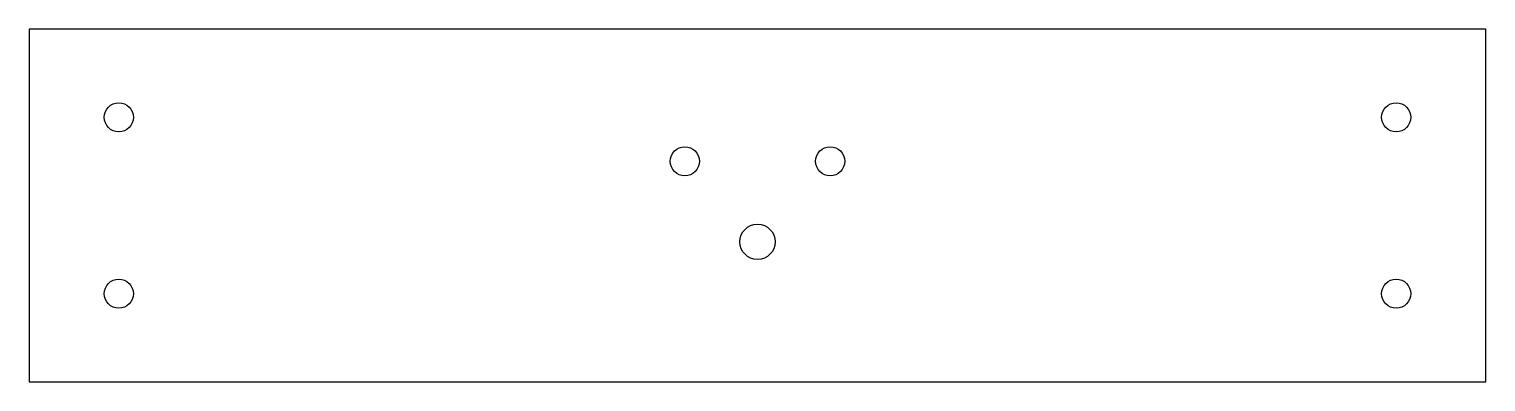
# Model space of a CAD drawing. Extents: x 49 to 462, y -375 to -275.
import ezdxf

# ---------------------------------------------------------------- set-up
doc = ezdxf.new("R2010")
doc.units = 0
doc.layers.add('LAYER_1', color=7, linetype='CONTINUOUS')

msp = doc.modelspace()

# ---------------------------------------------------------------- linework, layer by layer
at = {"layer": 'LAYER_1', "color": 7}
msp.add_lwpolyline([(49.26, -274.99), (49.26, -374.99), (461.96, -374.99), (461.96, -274.99), (49.26, -274.99)], dxfattribs=at)
for points in [[(70.53, -299.99), (70.53, -302.27), (72.38, -304.12), (74.66, -304.12), (76.93, -304.12), (78.78, -302.27), (78.78, -299.99), (78.78, -297.71), (76.93, -295.87), (74.66, -295.87), (72.38, -295.87), (70.53, -297.71), (70.53, -299.99)], [(432.43, -299.99), (432.43, -302.27), (434.28, -304.12), (436.56, -304.12), (438.83, -304.12), (440.68, -302.27), (440.68, -299.99), (440.68, -297.71), (438.83, -295.87), (436.56, -295.87), (434.28, -295.87), (432.43, -297.71), (432.43, -299.99)], [(230.89, -312.46), (230.89, -314.74), (232.74, -316.58), (235.02, -316.58), (237.29, -316.58), (239.14, -314.74), (239.14, -312.46), (239.14, -310.18), (237.29, -308.33), (235.02, -308.33), (232.74, -308.33), (230.89, -310.18), (230.89, -312.46)], [(272.07, -312.46), (272.07, -314.74), (273.92, -316.58), (276.2, -316.58), (278.47, -316.58), (280.32, -314.74), (280.32, -312.46), (280.32, -310.18), (278.47, -308.33), (276.2, -308.33), (273.92, -308.33), (272.07, -310.18), (272.07, -312.46)], [(250.61, -335.29), (250.61, -338.05), (252.84, -340.29), (255.61, -340.29), (258.37, -340.29), (260.61, -338.05), (260.61, -335.29), (260.61, -332.53), (258.37, -330.29), (255.61, -330.29), (252.84, -330.29), (250.61, -332.53), (250.61, -335.29)], [(70.53, -349.99), (70.53, -352.27), (72.38, -354.12), (74.66, -354.12), (76.93, -354.12), (78.78, -352.27), (78.78, -349.99), (78.78, -347.71), (76.93, -345.87), (74.66, -345.87), (72.38, -345.87), (70.53, -347.71), (70.53, -349.99)], [(432.43, -349.99), (432.43, -352.27), (434.28, -354.12), (436.56, -354.12), (438.83, -354.12), (440.68, -352.27), (440.68, -349.99), (440.68, -347.71), (438.83, -345.87), (436.56, -345.87), (434.28, -345.87), (432.43, -347.71), (432.43, -349.99)]]:
    msp.add_open_spline(points, degree=3, knots=[0, 0, 0, 0, 1, 1, 1, 2, 2, 2, 3, 3, 3, 4, 4, 4, 4], dxfattribs=at)

doc.saveas('drawing.dxf')
